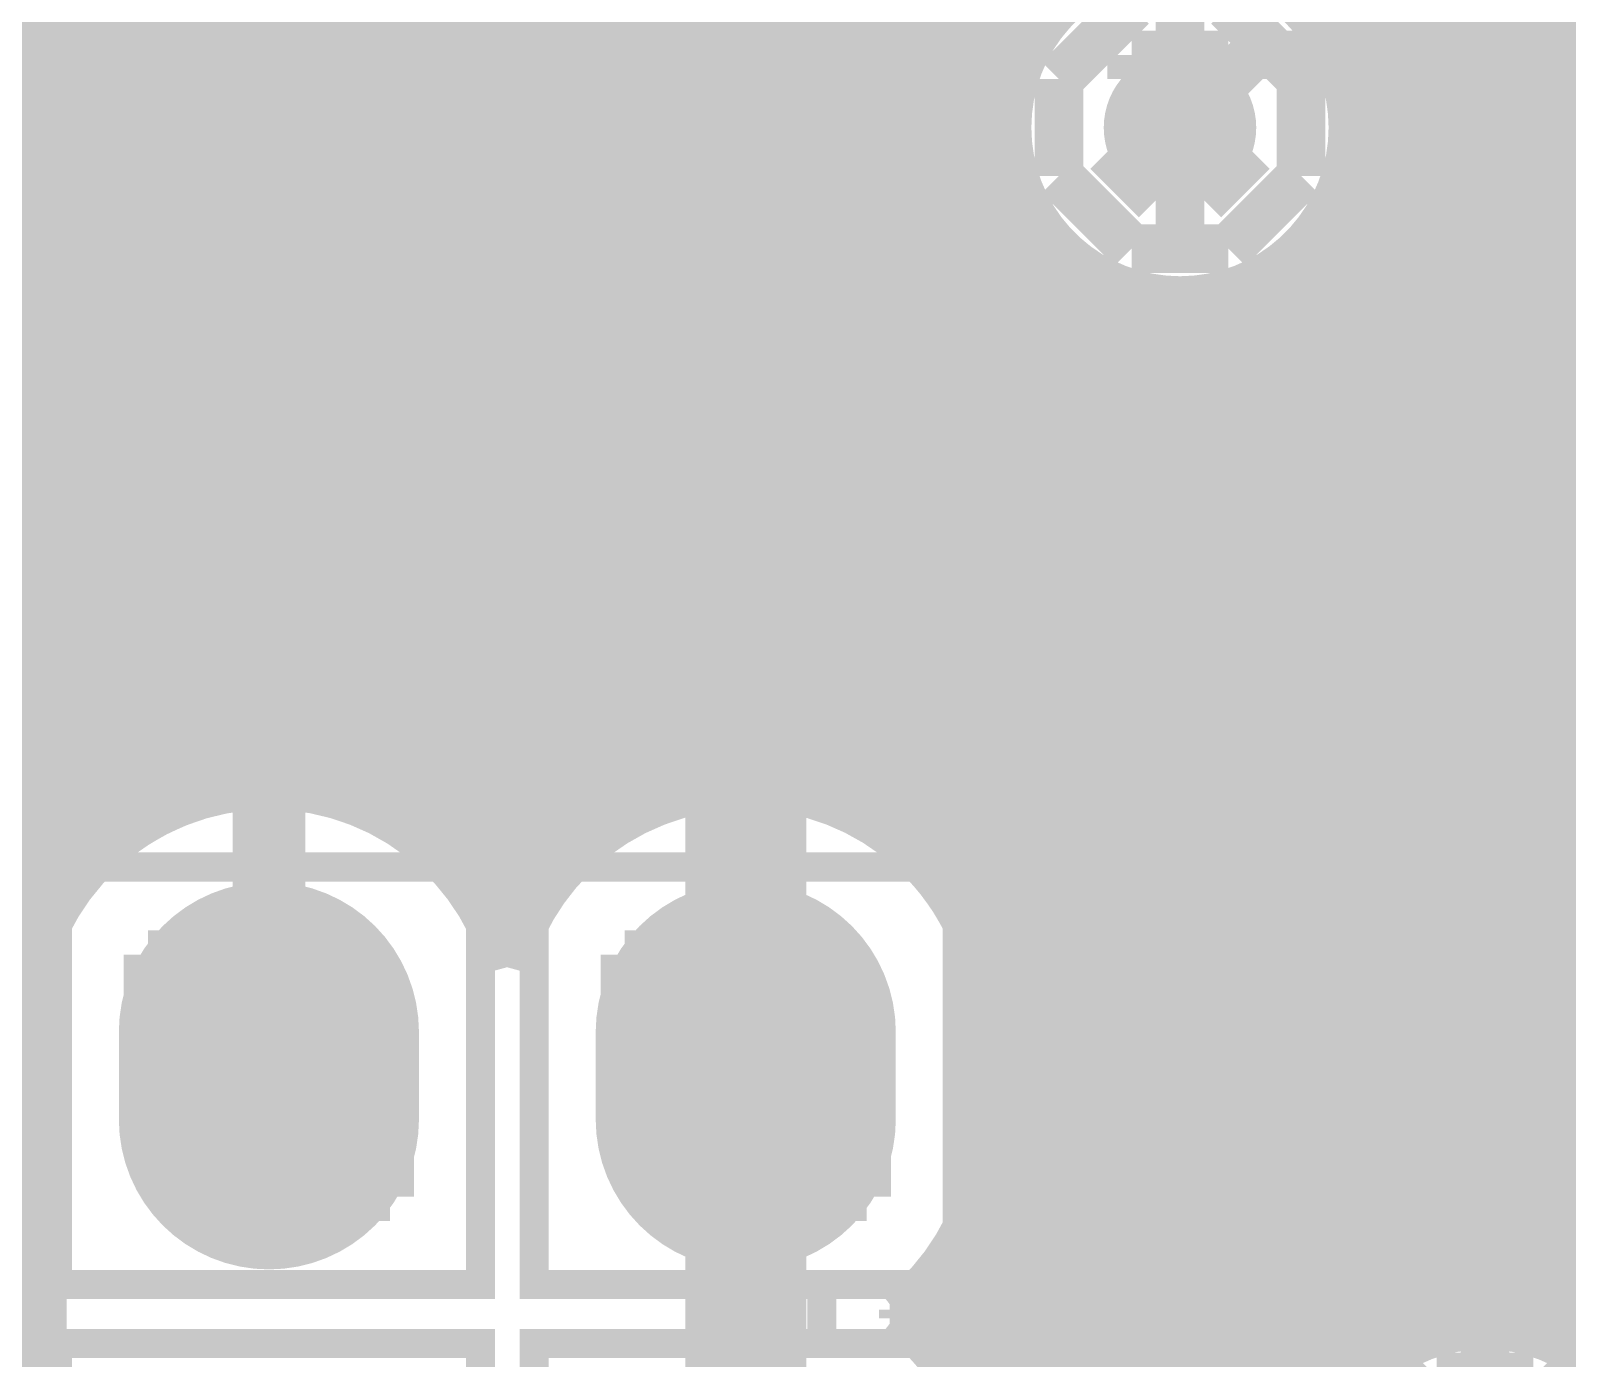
# Model space of a CAD drawing. Extents: x 980 to 1163, y 595 to 881.
# Drawn here: x 1088.85 to 1096.91, y 799.56 to 806.52 of the extents above; entities that cross this region are included whole.
import ezdxf

# ---------------------------------------------------------------- set-up
doc = ezdxf.new("R2010")
doc.units = 0
doc.header["$LTSCALE"] = 10
doc.header["$MEASUREMENT"] = 0
doc.layers.get('0').update_dxf_attribs({"linetype": 'CONTINUOUS'})
for name, color, linetype in [('22-304-2_BOT', 7, 'CONTINUOUS'), ('22-304-2_DRD', 7, 'CONTINUOUS'), ('22-304-2_DRL', 2, 'CONTINUOUS'), ('22-304-2_IN1', 4, 'CONTINUOUS'), ('22-304-2_IN2', 3, 'CONTINUOUS'), ('22-304-2_SMB', 5, 'CONTINUOUS'), ('22-304-2_SMT', 10, 'CONTINUOUS'), ('22-304-2_SST', 11, 'CONTINUOUS'), ('22-304-2_TOP', 13, 'CONTINUOUS'), ('THRUHOLE_TAP', 7, 'CONTINUOUS')]:
    doc.layers.add(name, color=color, linetype=linetype)

# ---------------------------------------------------------------- blocks, each defined once
blk = doc.blocks.new('OBLONG_8')
at = {"const_width": 1.5748}
blk.add_lwpolyline([(0, 0.2286), (0, -0.2286)], dxfattribs=at)
at = {"const_width": 0.7874}
for points in [[(-0.3937, 0.2286, 1), (0.3937, 0.2286, 1)], [(-0.3937, -0.2286, 1), (0.3937, -0.2286, 1)]]:
    blk.add_lwpolyline(points, format="xyb", close=True, dxfattribs=at)
blk = doc.blocks.new('ROUND_39')
at = {"const_width": 0.40005}
blk.add_lwpolyline([(-0.200024, 0, 1), (0.200024, 0, 1)], format="xyb", close=True, dxfattribs=at)
blk = doc.blocks.new('ROUND_14')
at = {"const_width": 0.59944}
blk.add_lwpolyline([(-0.29972, 0, 1), (0.29972, 0, 1)], format="xyb", close=True, dxfattribs=at)
blk = doc.blocks.new('ROUND_88')
at = {"const_width": 0.10033}
blk.add_lwpolyline([(-0.050164, 0, 1), (0.050164, 0, 1)], format="xyb", close=True, dxfattribs=at)
blk = doc.blocks.new('ROUND_42')
at = {"const_width": 0.40005}
blk.add_lwpolyline([(-0.200024, 0, 1), (0.200024, 0, 1)], format="xyb", close=True, dxfattribs=at)
blk = doc.blocks.new('ROUND_80')
at = {"const_width": 0.10033}
blk.add_lwpolyline([(-0.050164, 0, 1), (0.050164, 0, 1)], format="xyb", close=True, dxfattribs=at)

msp = doc.modelspace()

# ---------------------------------------------------------------- linework, layer by layer
at = {"layer": '22-304-2_BOT'}
for points, const_width in [([(1128.2793, 808.4526), (1128.2793, 808.4272), (1126.2473, 806.3952), (1095.2593, 806.3952), (1094.8783, 806.0142)], 0.254), ([(1094.007, 806.2682), (1063.3823, 806.2682)], 0.254), ([(1088.9093, 806.2682), (1088.9093, 803.9822)], 0.254), ([(1089.1379, 806.2682), (1089.1379, 803.9822)], 0.254), ([(1089.3665, 806.2682), (1089.3665, 803.9822)], 0.254), ([(1089.5951, 806.2682), (1089.5951, 803.9822)], 0.254), ([(1089.8237, 806.2682), (1089.8237, 803.9822)], 0.254), ([(1090.0523, 806.2682), (1090.0523, 803.9822)], 0.254), ([(1090.2809, 806.2682), (1090.2809, 803.9822)], 0.254), ([(1090.5095, 806.2682), (1090.5095, 803.9822)], 0.254), ([(1090.7381, 806.2682), (1090.7381, 803.9822)], 0.254), ([(1090.9667, 806.2682), (1090.9667, 803.9822)], 0.254), ([(1091.1953, 806.2682), (1091.1953, 803.9822)], 0.254), ([(1091.4239, 806.2682), (1091.4239, 803.9822)], 0.254), ([(1091.6525, 806.2682), (1091.6525, 803.9822)], 0.254), ([(1091.8811, 806.2682), (1091.8811, 803.9822)], 0.254), ([(1092.1097, 806.2682), (1092.1097, 803.9822)], 0.254), ([(1092.3383, 806.2682), (1092.3383, 803.9822)], 0.254), ([(1092.5669, 806.2682), (1092.5669, 803.9822)], 0.254), ([(1092.7955, 806.2682), (1092.7955, 803.9822)], 0.254), ([(1093.0241, 806.2682), (1093.0241, 803.9822)], 0.254), ([(1093.2527, 806.2682), (1093.2527, 803.9822)], 0.254), ([(1093.4813, 806.2682), (1093.4813, 803.9822)], 0.254), ([(1093.7099, 806.2682), (1093.7099, 803.9822)], 0.254), ([(1093.9385, 806.2682), (1093.9385, 803.9822)], 0.254), ([(1093.9867, 806.192), (1053.7049, 806.192)], 0.254), ([(1093.9715, 805.9634), (1053.7049, 805.9634)], 0.254), ([(1109.0896, 805.7602), (1095.7495, 805.7602)], 0.254), ([(1095.7673, 805.7602), (1095.7673, 803.9822)], 0.254), ([(1095.9959, 805.7602), (1095.9959, 803.9822)], 0.254), ([(1096.2245, 805.7602), (1096.2245, 803.9822)], 0.254), ([(1096.4531, 805.7602), (1096.4531, 803.9822)], 0.254), ([(1096.6817, 805.7602), (1096.6817, 803.9822)], 0.254), ([(1096.9103, 805.7602), (1096.9103, 803.9822)], 0.254), ([(1094.0147, 805.7348), (1053.7049, 805.7348)], 0.254), ([(1109.0896, 805.7348), (1095.7419, 805.7348)], 0.254), ([(1094.1264, 805.5062), (1053.7049, 805.5062)], 0.254), ([(1109.0896, 805.5062), (1095.6301, 805.5062)], 0.254), ([(1094.1671, 805.4503), (1094.1671, 803.9822)], 0.254), ([(1095.5387, 805.3919), (1095.5387, 803.9822)], 0.254), ([(1094.3474, 805.2776), (1053.7049, 805.2776)], 0.254), ([(1109.0896, 805.2776), (1095.4091, 805.2776)], 0.254), ([(1094.3957, 805.2445), (1094.3957, 803.9822)], 0.254), ([(1095.3101, 805.2166), (1095.3101, 803.9822)], 0.254), ([(1094.6243, 805.1429), (1094.6243, 803.9822)], 0.254), ([(1094.8529, 805.1074), (1094.8529, 803.9822)], 0.254), ([(1095.0815, 805.1302), (1095.0815, 803.9822)], 0.254), ([(1109.0896, 805.049), (1050.5959, 805.049)], 0.254), ([(1109.0896, 804.8204), (1050.8245, 804.8204)], 0.254), ([(1109.0896, 804.5918), (1066.4912, 804.5918)], 0.254), ([(1109.0896, 804.3632), (1066.7757, 804.3632)], 0.254), ([(1109.0896, 804.1346), (1086.4404, 804.1346)], 0.254), ([(1101.2283, 803.9822), (1086.636, 803.9822)], 0.254), ([(1138.8203, 796.8702), (1138.8203, 800.0452), (1136.9153, 801.9502), (1130.8193, 801.9502), (1129.6763, 800.8072), (1103.7683, 800.8072), (1101.2283, 803.3472), (1085.9883, 803.3472)], 0.254), ([(1099.0972, 802.7122), (1086.636, 802.7122)], 0.254), ([(1088.9093, 802.7122), (1088.9093, 801.7825)], 0.254), ([(1089.1379, 802.7122), (1089.1379, 802.1381)], 0.254), ([(1089.3665, 802.7122), (1089.3665, 802.3388)], 0.254), ([(1089.5951, 802.7122), (1089.5951, 802.4632)], 0.254), ([(1089.8237, 802.7122), (1089.8237, 802.5344)], 0.254), ([(1090.0523, 802.7122), (1090.0523, 802.5648)], 0.254), ([(1090.2809, 802.7122), (1090.2809, 802.5521)], 0.254), ([(1090.5095, 802.7122), (1090.5095, 802.4988)], 0.254), ([(1090.7381, 802.7122), (1090.7381, 802.3947)], 0.254), ([(1090.9667, 802.7122), (1090.9667, 802.2296)], 0.254), ([(1091.1953, 802.7122), (1091.1953, 801.9578)], 0.254), ([(1091.4239, 802.7122), (1091.4239, 801.813)], 0.254), ([(1091.6525, 802.7122), (1091.6525, 802.1534)], 0.254), ([(1091.8811, 802.7122), (1091.8811, 802.3464)], 0.254), ([(1092.1097, 802.7122), (1092.1097, 802.4683)], 0.254), ([(1092.3383, 802.7122), (1092.3383, 802.5369)], 0.254), ([(1092.5669, 802.7122), (1092.5669, 802.5648)], 0.254), ([(1092.7955, 802.7122), (1092.7955, 802.5496)], 0.254), ([(1093.0241, 802.7122), (1093.0241, 802.4937)], 0.254), ([(1093.2527, 802.7122), (1093.2527, 802.387)], 0.254), ([(1093.4813, 802.7122), (1093.4813, 802.2169)], 0.254), ([(1093.7099, 802.7122), (1093.7099, 801.9349)], 0.254), ([(1093.9385, 802.7122), (1093.9385, 797.1242)], 0.254), ([(1094.1671, 802.7122), (1094.1671, 797.1242)], 0.254), ([(1094.3957, 802.7122), (1094.3957, 797.1242)], 0.254), ([(1094.6243, 802.7122), (1094.6243, 797.1242)], 0.254), ([(1094.8529, 802.7122), (1094.8529, 797.1242)], 0.254), ([(1095.0815, 802.7122), (1095.0815, 797.1242)], 0.254), ([(1095.3101, 802.7122), (1095.3101, 797.1242)], 0.254), ([(1095.5387, 802.7122), (1095.5387, 797.1242)], 0.254), ([(1095.7673, 802.7122), (1095.7673, 799.3898)], 0.254), ([(1095.9959, 802.7122), (1095.9959, 799.593)], 0.254), ([(1096.2245, 802.7122), (1096.2245, 799.6972)], 0.254), ([(1096.4531, 802.7122), (1096.4531, 799.7327)], 0.254), ([(1096.6817, 802.7122), (1096.6817, 799.7099)], 0.254), ([(1096.9103, 802.7122), (1096.9103, 799.6235)], 0.254), ([(1089.8186, 802.5344), (1087.878, 802.5344)], 0.254), ([(1090.098, 802.5013), (1090.098, 801.0408)], 0.381), ([(1092.3205, 802.5344), (1090.3774, 802.5344)], 0.254), ([(1098.7975, 802.5344), (1092.8767, 802.5344)], 0.254), ([(1089.3207, 802.3058), (1088.3759, 802.3058)], 0.254), ([(1091.8226, 802.3058), (1090.8752, 802.3058)], 0.254), ([(1098.5943, 802.3058), (1093.3771, 802.3058)], 0.254), ([(1089.0845, 802.0772), (1088.6121, 802.0772)], 0.254), ([(1091.5864, 802.0772), (1091.1114, 802.0772)], 0.254), ([(1098.48, 802.0772), (1093.6108, 802.0772)], 0.254), ([(1088.9397, 801.8486), (1088.7569, 801.8486)], 0.254), ([(1091.4391, 801.8486), (1091.2562, 801.8486)], 0.254), ([(1098.4292, 801.8486), (1093.7581, 801.8486)], 0.254), ([(1098.4266, 801.62), (1093.8445, 801.62)], 0.254), ([(1098.4749, 801.3914), (1093.8877, 801.3914)], 0.254), ([(1093.8953, 801.2694), (1093.8953, 800.8122)], 0.254), ([(1098.5841, 801.1628), (1093.8953, 801.1628)], 0.254), ([(1098.7772, 800.9342), (1093.8953, 800.9342)], 0.254), ([(1099.2013, 800.7056), (1093.8902, 800.7056)], 0.254), ([(1103.1993, 800.477), (1093.8496, 800.477)], 0.254), ([(1103.466, 800.2484), (1093.7657, 800.2484)], 0.254), ([(1093.7099, 800.1442), (1093.7099, 799.4356)], 0.254), ([(1137.9465, 800.0198), (1093.6235, 800.0198)], 0.254), ([(1093.4813, 799.8623), (1093.4813, 799.7175)], 0.254), ([(1138.1751, 799.7912), (1093.3949, 799.7912)], 0.254), ([(1095.9476, 799.5626), (1093.6235, 799.5626)], 0.254), ([(1121.9826, 799.5626), (1097.0093, 799.5626)], 0.254)]:
    msp.add_lwpolyline(points, dxfattribs=dict(at, const_width=const_width))
at = {"layer": '22-304-2_BOT', "const_width": 0.254}
for points in [[(1094.007, 806.2682, 0.07104), (1093.9708, 806.0142)], [(1093.9715, 806.0142, 0.414214), (1094.8783, 805.1074)], [(1094.8783, 805.1074, 0.333365), (1095.7495, 805.7602)], [(1088.8483, 801.6098, 0.338309), (1087.5986, 802.5648)], [(1090.098, 802.5648, 0.33831), (1088.8483, 801.6098)], [(1091.3477, 801.6098, 0.338309), (1090.098, 802.5648)], [(1092.5999, 802.5648, 0.338453), (1091.3477, 801.6098)], [(1093.8953, 801.2694, 0.414214), (1092.5999, 802.5648)], [(1093.3949, 799.7912, 0.231307), (1093.894, 800.8122)], [(1093.8953, 798.7701, 0.231307), (1093.3957, 799.7922)], [(1096.4785, 799.7327, 0.414214), (1095.5717, 798.826)], [(1097.1262, 799.461, 0.201487), (1096.4785, 799.733)]]:
    msp.add_lwpolyline(points, format="xyb", dxfattribs=at)
at = {"layer": '22-304-2_DRD', "const_width": 0.254}
for points in [[(1094.6243, 806.6492), (1094.2433, 806.2682)], [(1095.5133, 806.2682), (1095.1323, 806.6492)], [(1094.6243, 806.3952), (1094.6243, 806.2682)], [(1094.7513, 806.3952), (1094.6243, 806.3952)], [(1094.7513, 806.2682), (1094.7513, 806.3952)], [(1095.0053, 806.3952), (1095.0053, 806.2682)], [(1095.1323, 806.3952), (1095.0053, 806.3952)], [(1095.1323, 806.2682), (1095.1323, 806.3952)], [(1094.2433, 806.2682), (1094.2433, 805.7602)], [(1094.6243, 806.2682), (1094.7513, 806.2682)], [(1095.0053, 806.2682), (1095.1323, 806.2682)], [(1095.5133, 805.7602), (1095.5133, 806.2682)], [(1094.7513, 805.6332), (1094.4973, 805.8872)], [(1095.2593, 805.8872), (1095.0053, 805.6332)], [(1094.2433, 805.7602), (1094.6243, 805.3792)], [(1095.1323, 805.3792), (1095.5133, 805.7602)], [(1095.0053, 805.6332), (1094.7513, 805.6332)], [(1094.6243, 805.3792), (1095.1323, 805.3792)], [(1089.463, 801.6758), (1089.463, 801.0408)], [(1090.098, 801.6758), (1089.463, 801.6758)], [(1090.098, 800.4058), (1090.098, 801.6758)], [(1091.9649, 801.6758), (1091.9649, 801.0408)], [(1092.5999, 801.6758), (1091.9649, 801.6758)], [(1092.5999, 800.4058), (1092.5999, 801.6758)], [(1089.463, 801.0408), (1090.733, 801.0408)], [(1090.733, 801.0408), (1090.733, 800.4058)], [(1091.9649, 801.0408), (1093.2349, 801.0408)], [(1093.2349, 801.0408), (1093.2349, 800.4058)], [(1090.733, 800.4058), (1090.098, 800.4058)], [(1093.2349, 800.4058), (1092.5999, 800.4058)], [(1096.2245, 799.461), (1095.8435, 799.08)], [(1096.7325, 799.461), (1096.2245, 799.461)], [(1097.1135, 799.08), (1096.7325, 799.461)]]:
    msp.add_lwpolyline(points, dxfattribs=at)
at = {"layer": '22-304-2_IN1', "const_width": 0.254}
for points in [[(1089.2649, 826.3342), (1089.2649, 802.26)], [(1089.4935, 826.3342), (1089.4935, 802.415)], [(1089.7221, 826.3342), (1089.7221, 802.509)], [(1089.9507, 826.3342), (1089.9507, 802.5547)], [(1090.1793, 826.3342), (1090.1793, 802.5623)], [(1090.4079, 826.3342), (1090.4079, 802.5267)], [(1090.6365, 826.3342), (1090.6365, 802.448)], [(1090.8651, 826.3342), (1090.8651, 802.3134)], [(1091.0937, 826.3342), (1091.0937, 802.0975)], [(1091.3223, 826.3342), (1091.3223, 801.6936)], [(1091.5509, 826.3342), (1091.5509, 802.0314)], [(1091.7795, 826.3342), (1091.7795, 802.2727)], [(1092.0081, 826.3342), (1092.0081, 802.4226)], [(1092.2367, 826.3342), (1092.2367, 802.5115)], [(1092.4653, 826.3342), (1092.4653, 802.5572)], [(1092.6939, 826.3342), (1092.6939, 802.5598)], [(1092.9225, 826.3342), (1092.9225, 802.5242)], [(1093.1511, 826.3342), (1093.1511, 802.4404)], [(1093.3797, 826.3342), (1093.3797, 802.3032)], [(1093.6083, 826.3342), (1093.6083, 802.0822)], [(1093.8369, 826.3342), (1093.8369, 801.6504)], [(1094.0655, 826.3342), (1094.0655, 806.418)], [(1095.6657, 825.1658), (1095.6657, 806.4663)], [(1095.8943, 824.7975), (1095.8943, 799.5194)], [(1096.1229, 824.6324), (1096.1229, 799.6616)], [(1096.3515, 824.5536), (1096.3515, 799.7251)], [(1096.5801, 819.3822), (1096.5801, 799.7277)], [(1096.8087, 819.0571), (1096.8087, 799.6718)], [(1089.0363, 807.749), (1089.0363, 802.0111)], [(1088.8077, 807.5204), (1088.8077, 801.7368)], [(1094.1442, 806.5476), (1029.3437, 806.5476)], [(1145.0433, 806.5476), (1095.6123, 806.5476)], [(1094.0223, 806.319), (1029.5723, 806.319)], [(1145.0433, 806.319), (1095.7317, 806.319)], [(1093.974, 806.0904), (1029.8009, 806.0904)], [(1145.0433, 806.0904), (1095.7825, 806.0904)], [(1093.9842, 805.8618), (1077.37, 805.8618)], [(1113.5244, 805.8618), (1095.7723, 805.8618)], [(1094.0553, 805.6332), (1077.5936, 805.6332)], [(1094.0655, 805.6103), (1094.0655, 795.4732)], [(1113.3034, 805.6332), (1095.7012, 805.6332)], [(1095.6657, 805.562), (1095.6657, 799.2298)], [(1094.2052, 805.4046), (1077.7053, 805.4046)], [(1113.1917, 805.4046), (1095.5514, 805.4046)], [(1094.2941, 805.3182), (1094.2941, 795.8211)], [(1095.4371, 805.2979), (1095.4371, 796.3266)], [(1094.5303, 805.176), (1077.751, 805.176)], [(1094.5227, 805.1785), (1094.5227, 796.1463)], [(1094.7513, 805.115), (1094.7513, 796.2961)], [(1094.9799, 805.1125), (1094.9799, 796.3672)], [(1095.2085, 805.1683), (1095.2085, 796.3774)], [(1113.1485, 805.176), (1095.2262, 805.176)], [(1113.1637, 804.9474), (1077.7358, 804.9474)], [(1113.2425, 804.7188), (1077.6571, 804.7188)], [(1113.4076, 804.4902), (1077.4945, 804.4902)], [(1113.7759, 804.2616), (1082.8412, 804.2616)], [(1117.8297, 804.033), (1086.5826, 804.033)], [(1117.7433, 803.8044), (1086.7731, 803.8044)], [(1117.7205, 803.5758), (1086.8671, 803.5758)], [(1117.756, 803.3472), (1086.895, 803.3472)], [(1107.5071, 803.1186), (1086.8671, 803.1186)], [(1107.243, 802.89), (1086.7731, 802.89)], [(1098.9854, 802.6614), (1086.5826, 802.6614)], [(1089.529, 802.4328), (1088.1701, 802.4328)], [(1092.0284, 802.4328), (1090.6695, 802.4328)], [(1098.6933, 802.4328), (1093.1688, 802.4328)], [(1089.2014, 802.2042), (1088.4952, 802.2042)], [(1091.7007, 802.2042), (1090.9946, 802.2042)], [(1098.5359, 802.2042), (1093.4965, 802.2042)], [(1089.0134, 801.9756), (1088.6857, 801.9756)], [(1091.5128, 801.9756), (1091.1851, 801.9756)], [(1098.452, 801.9756), (1093.6845, 801.9756)], [(1088.894, 801.747), (1088.8026, 801.747)], [(1091.3934, 801.747), (1091.3019, 801.747)], [(1098.4216, 801.747), (1093.8038, 801.747)], [(1098.4419, 801.5184), (1093.8699, 801.5184)], [(1098.5155, 801.2898), (1093.8927, 801.2898)], [(1093.8953, 801.2694), (1093.8953, 800.8122)], [(1098.6552, 801.0612), (1093.8953, 801.0612)], [(1098.9118, 800.8326), (1093.8953, 800.8326)], [(1145.0433, 800.604), (1093.8775, 800.604)], [(1093.8369, 800.4287), (1093.8369, 799.1511)], [(1145.0433, 800.3754), (1093.8191, 800.3754)], [(1145.0433, 800.1468), (1093.7099, 800.1468)], [(1093.6083, 799.9994), (1093.6083, 799.5803)], [(1145.0433, 799.9182), (1093.5371, 799.9182)], [(1096.1991, 799.6896), (1093.5092, 799.6896)], [(1122.2341, 799.6896), (1096.7579, 799.6896)], [(1095.8308, 799.461), (1093.6946, 799.461)]]:
    msp.add_lwpolyline(points, dxfattribs=at)
for points in [[(1094.8783, 806.9209, 0.414214), (1093.9715, 806.0142)], [(1095.785, 806.0142, 0.414214), (1094.8783, 806.9209)], [(1093.9715, 806.0142, 0.414214), (1094.8783, 805.1074)], [(1094.8783, 805.1074, 0.414214), (1095.785, 806.0142)], [(1088.8483, 801.6098, 0.338309), (1087.5986, 802.5648)], [(1090.098, 802.5648, 0.33831), (1088.8483, 801.6098)], [(1091.3477, 801.6098, 0.338309), (1090.098, 802.5648)], [(1092.5999, 802.5648, 0.338453), (1091.3477, 801.6098)], [(1093.8953, 801.2694, 0.414214), (1092.5999, 802.5648)], [(1093.3949, 799.7912, 0.231307), (1093.894, 800.8122)], [(1093.8953, 798.7701, 0.231307), (1093.3957, 799.7922)], [(1096.4785, 799.7327, 0.414214), (1095.5717, 798.826)], [(1097.3852, 798.826, 0.414214), (1096.4785, 799.7327)]]:
    msp.add_lwpolyline(points, format="xyb", dxfattribs=at)
at = {"layer": '22-304-2_IN2'}
for points, const_width in [([(1089.5951, 835.0718), (1089.5951, 802.5902)], 0.254), ([(1089.8237, 833.6849), (1089.8237, 802.6563)], 0.254), ([(1090.0523, 827.2181), (1090.0523, 802.6817)], 0.254), ([(1090.2809, 826.9463), (1090.2809, 802.6715)], 0.254), ([(1092.5669, 825.1048), (1092.5669, 802.6817)], 0.254), ([(1092.7955, 824.8076), (1092.7955, 802.669)], 0.254), ([(1095.7673, 824.7568), (1095.7673, 806.5272)], 0.254), ([(1093.0241, 824.6527), (1093.0241, 802.6182)], 0.254), ([(1093.9385, 824.6527), (1093.9385, 806.4256)], 0.254), ([(1093.2527, 824.5714), (1093.2527, 802.5217)], 0.254), ([(1093.4813, 824.546), (1093.4813, 802.3743)], 0.254), ([(1093.7099, 824.5714), (1093.7099, 802.1432)], 0.254), ([(1095.9959, 824.5689), (1095.9959, 799.7302)], 0.254), ([(1096.2245, 824.4647), (1096.2245, 799.8191)], 0.254), ([(1090.5095, 821.8587), (1090.5095, 802.6233)], 0.254), ([(1092.3383, 821.7571), (1092.3383, 802.6588)], 0.254), ([(1090.7381, 821.531), (1090.7381, 802.5293)], 0.254), ([(1092.1097, 821.4853), (1092.1097, 802.5953)], 0.254), ([(1090.9667, 821.3634), (1090.9667, 802.3845)], 0.254), ([(1091.8811, 821.338), (1091.8811, 802.4861)], 0.254), ([(1091.1953, 821.2745), (1091.1953, 802.161)], 0.254), ([(1091.4239, 821.244), (1091.4239, 802.0543)], 0.254), ([(1091.6525, 821.2643), (1091.6525, 802.3185)], 0.254), ([(1096.4531, 819.3822), (1096.4531, 799.8521)], 0.254), ([(1096.6817, 819.0164), (1096.6817, 799.8318)], 0.254), ([(1096.9103, 818.8386), (1096.9103, 799.7556)], 0.254), ([(1089.3665, 808.2671), (1089.3665, 802.4785)], 0.254), ([(1089.1379, 807.6855), (1089.1379, 802.3058)], 0.254), ([(1088.9093, 807.4493), (1088.9093, 802.034)], 0.254), ([(1093.9359, 806.4206), (1024.4136, 806.4206)], 0.254), ([(1143.5269, 806.4206), (1095.8206, 806.4206)], 0.254), ([(1093.8673, 806.192), (1027.3041, 806.192)], 0.254), ([(1143.5269, 806.192), (1095.8892, 806.192)], 0.254), ([(1093.8521, 805.9634), (1027.9213, 805.9634)], 0.254), ([(1113.4634, 805.9634), (1095.9019, 805.9634)], 0.254), ([(1093.8902, 805.7348), (1028.3303, 805.7348)], 0.254), ([(1113.2298, 805.7348), (1095.8663, 805.7348)], 0.254), ([(1093.9385, 805.6027), (1093.9385, 801.7216)], 0.254), ([(1093.9867, 805.5062), (1028.6452, 805.5062)], 0.254), ([(1113.1028, 805.5062), (1095.7698, 805.5062)], 0.254), ([(1095.7673, 805.5011), (1095.7673, 799.5651)], 0.254), ([(1094.1645, 805.2776), (1028.8992, 805.2776)], 0.254), ([(1094.1671, 805.275), (1094.1671, 795.8211)], 0.254), ([(1113.0393, 805.2776), (1095.592, 805.2776)], 0.254), ([(1095.5387, 805.2293), (1095.5387, 799.2374)], 0.254), ([(1094.3957, 805.1074), (1094.3957, 796.1869)], 0.254), ([(1094.5303, 805.049), (1029.1126, 805.049)], 0.254), ([(1113.0316, 805.049), (1095.2262, 805.049)], 0.254), ([(1095.3101, 805.082), (1095.3101, 796.4841)], 0.254), ([(1094.6243, 805.0185), (1094.6243, 796.3647)], 0.254), ([(1094.8529, 804.988), (1094.8529, 796.4612)], 0.254), ([(1095.0815, 805.0083), (1095.0815, 796.4968)], 0.254), ([(1113.0748, 804.8204), (1029.2929, 804.8204)], 0.254), ([(1113.179, 804.5918), (1029.4479, 804.5918)], 0.254), ([(1113.3669, 804.3632), (1086.133, 804.3632)], 0.254), ([(1113.786, 804.1346), (1086.6461, 804.1346)], 0.254), ([(1117.6468, 803.906), (1086.8493, 803.906)], 0.254), ([(1117.6036, 803.6774), (1086.9585, 803.6774)], 0.254), ([(1117.6113, 803.4488), (1087.0093, 803.4488)], 0.254), ([(1107.4462, 803.2202), (1087.0068, 803.2202)], 0.254), ([(1107.1744, 802.9916), (1086.9509, 802.9916)], 0.254), ([(1098.9245, 802.763), (1086.8315, 802.763)], 0.254), ([(1090.098, 802.6207), (1090.098, 801.0408)], 0.381), ([(1089.4655, 802.5344), (1088.2311, 802.5344)], 0.254), ([(1091.9674, 802.5344), (1090.7304, 802.5344)], 0.254), ([(1098.6248, 802.5344), (1093.2298, 802.5344)], 0.254), ([(1089.1353, 802.3058), (1088.5613, 802.3058)], 0.254), ([(1091.6372, 802.3058), (1091.0606, 802.3058)], 0.254), ([(1098.4546, 802.3058), (1093.56, 802.3058)], 0.254), ([(1088.9372, 802.0772), (1088.7594, 802.0772)], 0.254), ([(1091.4391, 802.0772), (1091.2588, 802.0772)], 0.254), ([(1098.3555, 802.0772), (1093.7581, 802.0772)], 0.254), ([(1098.3098, 801.8486), (1093.8877, 801.8486)], 0.254), ([(1098.3073, 801.62), (1093.9689, 801.62)], 0.254), ([(1098.3504, 801.3914), (1094.007, 801.3914)], 0.254), ([(1094.0121, 801.2694), (1094.0121, 800.8122)], 0.254), ([(1098.447, 801.1628), (1094.0121, 801.1628)], 0.254), ([(1098.6095, 800.9342), (1094.0121, 800.9342)], 0.254), ([(1098.894, 800.7056), (1094.0096, 800.7056)], 0.254), ([(1143.5269, 800.477), (1093.9715, 800.477)], 0.254), ([(1093.9385, 800.3601), (1093.9385, 799.2222)], 0.254), ([(1143.5269, 800.2484), (1093.8953, 800.2484)], 0.254), ([(1143.5269, 800.0198), (1093.7708, 800.0198)], 0.254), ([(1093.7099, 799.9359), (1093.7099, 799.6438)], 0.254), ([(1096.1305, 799.7912), (1093.5778, 799.7912)], 0.254), ([(1122.1655, 799.7912), (1096.8264, 799.7912)], 0.254), ([(1095.7647, 799.5626), (1093.7683, 799.5626)], 0.254)]:
    msp.add_lwpolyline(points, dxfattribs=dict(at, const_width=const_width))
at = {"layer": '22-304-2_IN2', "const_width": 0.254}
for points in [[(1094.8783, 807.0403, 0.414214), (1093.8521, 806.0142)], [(1095.9044, 806.0142, 0.414214), (1094.8783, 807.0403)], [(1093.8521, 806.0142, 0.414214), (1094.8783, 804.988)], [(1094.8783, 804.988, 0.414214), (1095.9044, 806.0142)], [(1090.098, 802.6842, 0.278009), (1088.8483, 801.9298)], [(1092.5999, 802.6842, 0.278234), (1091.3477, 801.9298)], [(1088.8483, 801.9298, 0.278009), (1087.5986, 802.6817)], [(1091.3477, 801.9298, 0.278009), (1090.098, 802.6817)], [(1094.0121, 801.2694, 0.414214), (1092.5999, 802.6817)], [(1093.5752, 799.7912, 0.20487), (1094.0119, 800.8122)], [(1094.0121, 798.7701, 0.20487), (1093.5754, 799.7913)], [(1096.4785, 799.8521, 0.414214), (1095.4523, 798.826)], [(1097.5046, 798.826, 0.414214), (1096.4785, 799.8521)]]:
    msp.add_lwpolyline(points, format="xyb", dxfattribs=at)
at = {"layer": '22-304-2_SST', "const_width": 0.1524}
for points in [[(1082.8996, 795.971), (1082.4983, 795.971), (1082.4983, 796.8016), (1075.8791, 796.8016), (1075.8791, 802.7807), (1094.3195, 802.7807), (1094.3195, 796.8016), (1087.7002, 796.8016), (1087.7002, 795.971), (1087.2989, 795.971), (1087.2989, 794.7899), (1082.8996, 794.7899), (1082.8996, 795.971), (1082.8996, 797.4467), (1083.7099, 797.4467)], [(1091.208, 802.1356), (1088.988, 802.1356), (1088.988, 799.9461), (1091.208, 799.9461), (1091.208, 802.1356)], [(1092.3992, 799.9461), (1091.4899, 799.9461), (1091.4899, 802.1356), (1093.7099, 802.1356), (1093.7099, 797.4467), (1091.4899, 797.4467), (1091.4899, 799.6362), (1092.3992, 799.6362), (1092.9987, 799.6362), (1092.9987, 799.9461), (1092.3992, 799.9461), (1092.3992, 799.6362)], [(1089.7805, 801.3583), (1089.7805, 800.7233), (1090.4155, 800.7233), (1090.2656, 800.8732), (1090.2656, 801.2085), (1090.4155, 801.3583), (1089.7805, 801.3583), (1089.9303, 801.2085), (1089.9303, 800.8732), (1090.2656, 800.8732)], [(1090.4155, 801.3583), (1090.4155, 800.7233)], [(1092.4322, 801.2085), (1092.2824, 801.3583), (1092.9174, 801.3583), (1092.7675, 801.2085), (1092.4322, 801.2085), (1092.4322, 800.8732), (1092.2824, 800.7233), (1092.9174, 800.7233), (1092.7675, 800.8732), (1092.4322, 800.8732)], [(1092.2824, 801.3583), (1092.2824, 800.7233)], [(1092.9174, 801.3583), (1092.9174, 800.7233)], [(1089.9303, 801.2085), (1090.2656, 801.2085)], [(1092.7675, 801.2085), (1092.7675, 800.8732)], [(1089.7805, 800.7233), (1089.9303, 800.8732)], [(1092.9987, 799.9461), (1093.7099, 799.9461)], [(1091.208, 797.4467), (1091.208, 799.6362), (1088.988, 799.6362), (1088.988, 797.4467), (1091.208, 797.4467)], [(1093.7099, 799.6362), (1092.9987, 799.6362)]]:
    msp.add_lwpolyline(points, dxfattribs=at)
at = {"layer": '22-304-2_TOP'}
for points, const_width in [([(1086.7503, 861.5132), (1086.7503, 847.6702), (1093.8623, 840.5582), (1093.8623, 834.0812), (1094.7513, 833.1922), (1094.7513, 826.5882), (1095.5133, 825.8262), (1095.5133, 822.5242), (1096.4785, 821.559), (1096.4785, 798.826)], 0.254), ([(1089.4833, 836.7101), (1089.4833, 835.6661), (1089.5443, 835.6052), (1089.5443, 814.2692), (1092.5999, 811.2135), (1092.5999, 801.0408)], 0.635), ([(1089.4833, 836.7101), (1089.5443, 836.6516), (1089.5443, 835.6052), (1089.5443, 814.2692), (1092.5999, 811.2135), (1092.5999, 801.0408)], 0.635), ([(1094.8783, 806.0142), (1094.8783, 823.3014), (1094.6243, 823.5554)], 0.254), ([(1093.7099, 823.3116), (1093.7099, 801.9349)], 0.254), ([(1093.4813, 822.7883), (1093.4813, 802.2169)], 0.254), ([(1093.9385, 822.6486), (1093.9385, 795.7272)], 0.254), ([(1094.1671, 822.6486), (1094.1671, 806.578)], 0.254), ([(1087.6393, 822.3819), (1087.6393, 822.2702), (1088.2743, 821.6352), (1088.2743, 819.8572), (1086.6233, 818.2062), (1086.6233, 803.8552), (1088.9093, 801.5692), (1088.9093, 795.9812)], 0.254), ([(1095.5387, 821.5996), (1095.5387, 806.6365)], 0.254), ([(1095.7673, 821.371), (1095.7673, 806.197)], 0.254), ([(1095.8435, 821.2948), (1095.8435, 799.4737)], 0.254), ([(1089.3665, 813.2786), (1089.3665, 802.3388)], 0.254), ([(1089.5951, 813.05), (1089.5951, 802.4632)], 0.254), ([(1089.8237, 812.8214), (1089.8237, 802.5344)], 0.254), ([(1090.0523, 812.5928), (1090.0523, 802.5648)], 0.254), ([(1090.2809, 812.3642), (1090.2809, 802.5521)], 0.254), ([(1090.5095, 812.1356), (1090.5095, 802.4988)], 0.254), ([(1090.7381, 811.907), (1090.7381, 802.3947)], 0.254), ([(1090.9667, 811.6784), (1090.9667, 802.2296)], 0.254), ([(1091.1953, 811.4498), (1091.1953, 801.9578)], 0.254), ([(1091.4239, 811.2212), (1091.4239, 801.813)], 0.254), ([(1093.4254, 811.2135), (1093.4254, 802.2677)], 0.254), ([(1091.6525, 810.9926), (1091.6525, 802.1534)], 0.254), ([(1091.7744, 810.8706), (1091.7744, 802.2677)], 0.254), ([(1091.7744, 810.8706), (1091.7744, 802.2677)], 0.254), ([(1089.1379, 807.9115), (1089.1379, 802.2372)], 0.254), ([(1088.9093, 807.6042), (1088.9093, 802.4658)], 0.254), ([(1091.7744, 806.4206), (1087.2583, 806.4206)], 0.254), ([(1094.0655, 806.4206), (1093.4254, 806.4206)], 0.254), ([(1095.8435, 806.4206), (1095.6885, 806.4206)], 0.254), ([(1091.7744, 806.192), (1087.2583, 806.192)], 0.254), ([(1093.9867, 806.192), (1093.4254, 806.192)], 0.254), ([(1095.8435, 806.192), (1095.7673, 806.192)], 0.254), ([(1091.7744, 805.9634), (1087.2583, 805.9634)], 0.254), ([(1093.9715, 805.9634), (1093.4254, 805.9634)], 0.254), ([(1095.8435, 805.9634), (1095.785, 805.9634)], 0.254), ([(1095.7673, 805.8313), (1095.7673, 799.3898)], 0.254), ([(1091.7744, 805.7348), (1087.2583, 805.7348)], 0.254), ([(1094.0147, 805.7348), (1093.4254, 805.7348)], 0.254), ([(1095.8435, 805.7348), (1095.7419, 805.7348)], 0.254), ([(1091.7744, 805.5062), (1087.2583, 805.5062)], 0.254), ([(1094.1264, 805.5062), (1093.4254, 805.5062)], 0.254), ([(1095.8435, 805.5062), (1095.6301, 805.5062)], 0.254), ([(1094.1671, 805.4503), (1094.1671, 795.7272)], 0.254), ([(1095.5387, 805.3919), (1095.5387, 796.2834)], 0.254), ([(1091.7744, 805.2776), (1087.2583, 805.2776)], 0.254), ([(1094.3474, 805.2776), (1093.4254, 805.2776)], 0.254), ([(1095.8435, 805.2776), (1095.4091, 805.2776)], 0.254), ([(1094.3957, 805.2445), (1094.3957, 796.004)], 0.254), ([(1095.3101, 805.2166), (1095.3101, 796.3622)], 0.254), ([(1094.6243, 805.1429), (1094.6243, 796.225)], 0.254), ([(1094.8529, 805.1074), (1094.8529, 796.3368)], 0.254), ([(1095.0815, 805.1302), (1095.0815, 796.3799)], 0.254), ([(1091.7744, 805.049), (1087.2583, 805.049)], 0.254), ([(1095.8435, 805.049), (1093.4254, 805.049)], 0.254), ([(1091.7744, 804.8204), (1087.2583, 804.8204)], 0.254), ([(1095.8435, 804.8204), (1093.4254, 804.8204)], 0.254), ([(1091.7744, 804.5918), (1087.2583, 804.5918)], 0.254), ([(1095.8435, 804.5918), (1093.4254, 804.5918)], 0.254), ([(1091.7744, 804.3632), (1087.2583, 804.3632)], 0.254), ([(1095.8435, 804.3632), (1093.4254, 804.3632)], 0.254), ([(1091.7744, 804.1346), (1087.2583, 804.1346)], 0.254), ([(1095.8435, 804.1346), (1093.4254, 804.1346)], 0.254), ([(1087.2583, 804.1168), (1089.1861, 802.1889)], 0.254), ([(1091.7744, 803.906), (1087.4691, 803.906)], 0.254), ([(1095.8435, 803.906), (1093.4254, 803.906)], 0.254), ([(1091.7744, 803.6774), (1087.6977, 803.6774)], 0.254), ([(1095.8435, 803.6774), (1093.4254, 803.6774)], 0.254), ([(1091.7744, 803.4488), (1087.9263, 803.4488)], 0.254), ([(1095.8435, 803.4488), (1093.4254, 803.4488)], 0.254), ([(1091.7744, 803.2202), (1088.1549, 803.2202)], 0.254), ([(1095.8435, 803.2202), (1093.4254, 803.2202)], 0.254), ([(1091.7744, 802.9916), (1088.3835, 802.9916)], 0.254), ([(1095.8435, 802.9916), (1093.4254, 802.9916)], 0.254), ([(1091.7744, 802.763), (1088.6121, 802.763)], 0.254), ([(1095.8435, 802.763), (1093.4254, 802.763)], 0.254), ([(1089.8186, 802.5344), (1088.8407, 802.5344)], 0.254), ([(1090.098, 802.5013), (1090.098, 801.0408)], 0.381), ([(1091.7744, 802.5344), (1090.3774, 802.5344)], 0.254), ([(1095.8435, 802.5344), (1093.4254, 802.5344)], 0.254), ([(1089.3207, 802.3058), (1089.0693, 802.3058)], 0.254), ([(1091.7744, 802.3058), (1090.8752, 802.3058)], 0.254), ([(1095.8435, 802.3058), (1093.4254, 802.3058)], 0.254), ([(1091.5864, 802.0772), (1091.1114, 802.0772)], 0.254), ([(1095.8435, 802.0772), (1093.6108, 802.0772)], 0.254), ([(1091.4391, 801.8486), (1091.2562, 801.8486)], 0.254), ([(1095.8435, 801.8486), (1093.7581, 801.8486)], 0.254), ([(1095.8435, 801.62), (1093.8445, 801.62)], 0.254), ([(1095.8435, 801.3914), (1093.8877, 801.3914)], 0.254), ([(1093.8953, 801.2694), (1093.8953, 800.8122)], 0.254), ([(1092.5999, 801.0408), (1092.5999, 798.5415)], 0.635), ([(1095.8435, 801.1628), (1093.8953, 801.1628)], 0.254), ([(1095.8435, 800.9342), (1093.8953, 800.9342)], 0.254), ([(1095.8435, 800.7056), (1093.8902, 800.7056)], 0.254), ([(1095.8435, 800.477), (1093.8496, 800.477)], 0.254), ([(1095.8435, 800.2484), (1093.7657, 800.2484)], 0.254), ([(1093.7099, 800.1442), (1093.7099, 799.4356)], 0.254), ([(1095.8435, 800.0198), (1093.6235, 800.0198)], 0.254), ([(1093.4813, 799.8623), (1093.4813, 799.7175)], 0.254), ([(1093.4254, 799.814), (1093.4254, 799.7683)], 0.254), ([(1095.8435, 799.7912), (1093.4254, 799.7912)], 0.254), ([(1095.8435, 799.5626), (1093.6235, 799.5626)], 0.254)]:
    msp.add_lwpolyline(points, dxfattribs=dict(at, const_width=const_width))
at = {"layer": '22-304-2_TOP', "const_width": 0.254}
for points in [[(1094.2433, 806.6619, 0.201487), (1093.9712, 806.0142)], [(1095.785, 806.0142, 0.201487), (1095.5131, 806.6617)], [(1093.9715, 806.0142, 0.414214), (1094.8783, 805.1074)], [(1094.8783, 805.1074, 0.414214), (1095.785, 806.0142)], [(1090.098, 802.5648, 0.197832), (1089.1858, 802.1892)], [(1091.3477, 801.6098, 0.338309), (1090.098, 802.5648)], [(1091.7744, 802.2677, 0.154827), (1091.3499, 801.6092)], [(1093.8953, 801.2694, 0.223573), (1093.4254, 802.2677)], [(1093.4254, 799.814, 0.223573), (1093.8952, 800.8122)], [(1093.8953, 798.7701, 0.223573), (1093.4254, 799.7684)], [(1095.8435, 799.4737, 0.201487), (1095.5714, 798.826)]]:
    msp.add_lwpolyline(points, format="xyb", dxfattribs=at)

# ---------------------------------------------------------------- block references
at = {"layer": '22-304-2_BOT'}
for name, p in [('ROUND_39', (1094.8783, 806.0142)), ('OBLONG_8', (1090.098, 801.0408)), ('OBLONG_8', (1092.5999, 801.0408))]:
    msp.add_blockref(name, p, dxfattribs=at)
at = {"layer": '22-304-2_DRL'}
for name, p in [('ROUND_88', (1094.8783, 806.0142)), ('ROUND_14', (1090.098, 801.0408)), ('ROUND_14', (1092.5999, 801.0408))]:
    msp.add_blockref(name, p, dxfattribs=at)
at = {"layer": '22-304-2_IN1'}
for name, p in [('ROUND_42', (1094.8783, 806.0142)), ('OBLONG_8', (1090.098, 801.0408)), ('OBLONG_8', (1092.5999, 801.0408))]:
    msp.add_blockref(name, p, dxfattribs=at)
at = {"layer": '22-304-2_IN2'}
for name, p in [('ROUND_42', (1094.8783, 806.0142)), ('OBLONG_8', (1090.098, 801.0408)), ('OBLONG_8', (1092.5999, 801.0408))]:
    msp.add_blockref(name, p, dxfattribs=at)
at = {"layer": '22-304-2_SMB'}
for p in [(1090.098, 801.0408), (1092.5999, 801.0408)]:
    msp.add_blockref('OBLONG_8', p, dxfattribs=at)
at = {"layer": '22-304-2_SMT'}
for p in [(1090.098, 801.0408), (1092.5999, 801.0408)]:
    msp.add_blockref('OBLONG_8', p, dxfattribs=at)
at = {"layer": '22-304-2_TOP'}
for name, p in [('ROUND_39', (1094.8783, 806.0142)), ('OBLONG_8', (1090.098, 801.0408)), ('OBLONG_8', (1092.5999, 801.0408))]:
    msp.add_blockref(name, p, dxfattribs=at)
at = {"layer": 'THRUHOLE_TAP'}
for name, p in [('ROUND_80', (1094.8783, 806.0142)), ('ROUND_14', (1090.098, 801.0408)), ('ROUND_14', (1092.5999, 801.0408))]:
    msp.add_blockref(name, p, dxfattribs=at)

doc.saveas('drawing.dxf')
